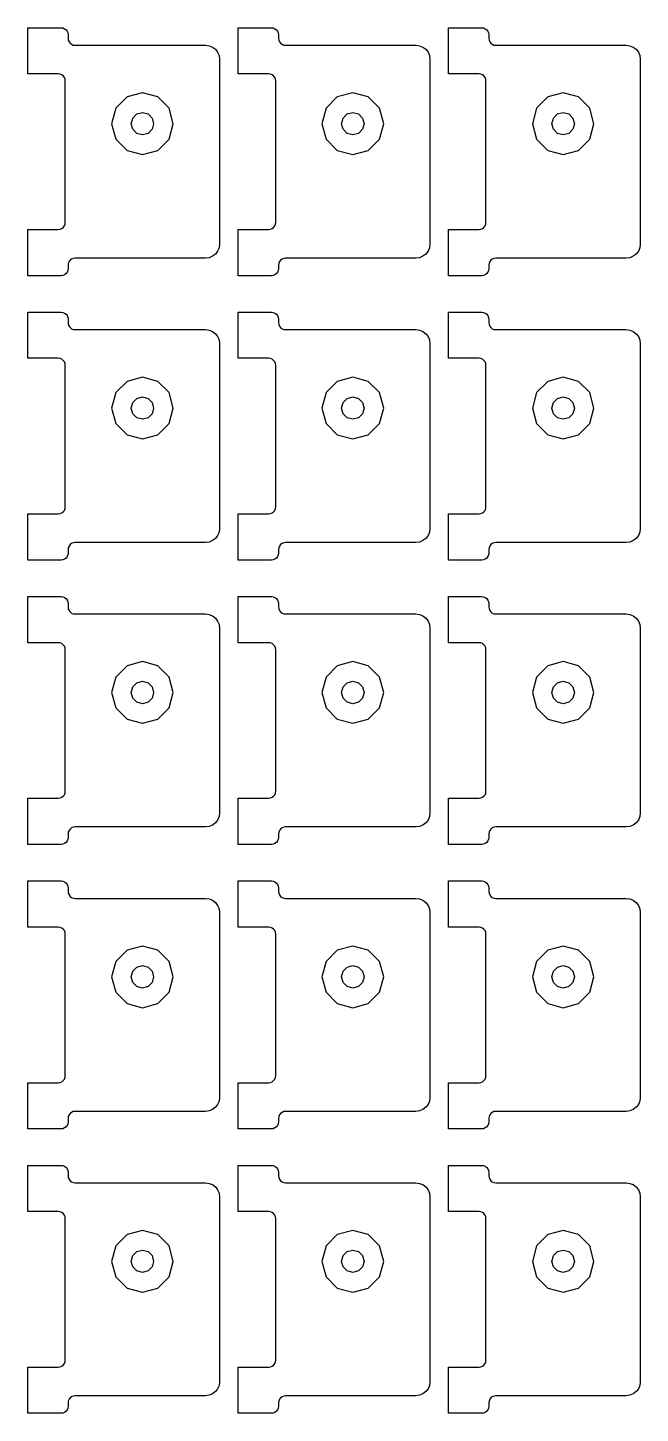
# Model space of a CAD drawing. Extents: x 11 to 212, y 11 to 212.
# Drawn here: x 95.24 to 100.38, y 61.2 to 72.84 of the extents above; entities that cross this region are included whole.
import ezdxf

# ---------------------------------------------------------------- set-up
doc = ezdxf.new("R2010")
doc.units = 0
doc.layers.add('G', color=7, linetype='continuous')

msp = doc.modelspace()

# ---------------------------------------------------------------- linework, layer by layer
at = {"layer": 'G'}
for points in [[(95.494, 71.141), (95.509, 71.143), (95.524, 71.149), (95.536, 71.158), (95.545, 71.171), (95.551, 71.185), (95.553, 71.2), (95.553, 72.388), (95.551, 72.403), (95.545, 72.418), (95.536, 72.43), (95.524, 72.439), (95.509, 72.445), (95.494, 72.447), (95.238, 72.447), (95.238, 72.835), (95.518, 72.835), (95.533, 72.833), (95.547, 72.827), (95.559, 72.818), (95.569, 72.806), (95.574, 72.792), (95.576, 72.776), (95.576, 72.747), (95.578, 72.732), (95.584, 72.718), (95.594, 72.705), (95.606, 72.696), (95.62, 72.69), (95.635, 72.688), (96.729, 72.688), (96.76, 72.684), (96.788, 72.672), (96.813, 72.654), (96.831, 72.629), (96.843, 72.601), (96.847, 72.571), (96.847, 71.018), (96.843, 70.987), (96.831, 70.959), (96.813, 70.934), (96.788, 70.916), (96.76, 70.904), (96.729, 70.9), (95.635, 70.9), (95.62, 70.898), (95.606, 70.892), (95.594, 70.883), (95.584, 70.871), (95.578, 70.856), (95.576, 70.841), (95.576, 70.812), (95.574, 70.797), (95.569, 70.782), (95.559, 70.77), (95.547, 70.761), (95.533, 70.755), (95.518, 70.753), (95.238, 70.753), (95.238, 71.141)], [(97.259, 71.141), (97.274, 71.143), (97.288, 71.149), (97.3, 71.158), (97.31, 71.171), (97.316, 71.185), (97.318, 71.2), (97.318, 72.388), (97.316, 72.403), (97.31, 72.418), (97.3, 72.43), (97.288, 72.439), (97.274, 72.445), (97.259, 72.447), (97.002, 72.447), (97.002, 72.835), (97.282, 72.835), (97.298, 72.833), (97.312, 72.827), (97.324, 72.818), (97.333, 72.806), (97.339, 72.792), (97.341, 72.776), (97.341, 72.747), (97.343, 72.732), (97.349, 72.718), (97.358, 72.705), (97.371, 72.696), (97.385, 72.69), (97.4, 72.688), (98.494, 72.688), (98.525, 72.684), (98.553, 72.672), (98.577, 72.654), (98.596, 72.629), (98.608, 72.601), (98.612, 72.571), (98.612, 71.018), (98.608, 70.987), (98.596, 70.959), (98.577, 70.934), (98.553, 70.916), (98.525, 70.904), (98.494, 70.9), (97.4, 70.9), (97.385, 70.898), (97.371, 70.892), (97.358, 70.883), (97.349, 70.871), (97.343, 70.856), (97.341, 70.841), (97.341, 70.812), (97.339, 70.797), (97.333, 70.782), (97.324, 70.77), (97.312, 70.761), (97.298, 70.755), (97.282, 70.753), (97.002, 70.753), (97.002, 71.141)], [(99.024, 71.141), (99.039, 71.143), (99.053, 71.149), (99.065, 71.158), (99.074, 71.171), (99.08, 71.185), (99.082, 71.2), (99.082, 72.388), (99.08, 72.403), (99.074, 72.418), (99.065, 72.43), (99.053, 72.439), (99.039, 72.445), (99.024, 72.447), (98.767, 72.447), (98.767, 72.835), (99.047, 72.835), (99.062, 72.833), (99.076, 72.827), (99.089, 72.818), (99.098, 72.806), (99.104, 72.792), (99.106, 72.776), (99.106, 72.747), (99.108, 72.732), (99.114, 72.718), (99.123, 72.705), (99.135, 72.696), (99.149, 72.69), (99.165, 72.688), (100.259, 72.688), (100.289, 72.684), (100.318, 72.672), (100.342, 72.654), (100.361, 72.629), (100.372, 72.601), (100.376, 72.571), (100.376, 71.018), (100.372, 70.987), (100.361, 70.959), (100.342, 70.934), (100.318, 70.916), (100.289, 70.904), (100.259, 70.9), (99.165, 70.9), (99.149, 70.898), (99.135, 70.892), (99.123, 70.883), (99.114, 70.871), (99.108, 70.856), (99.106, 70.841), (99.106, 70.812), (99.104, 70.797), (99.098, 70.782), (99.089, 70.77), (99.076, 70.761), (99.062, 70.755), (99.047, 70.753), (98.767, 70.753), (98.767, 71.141)], [(96.424, 71.9), (96.459, 72.029), (96.424, 72.159), (96.329, 72.254), (96.2, 72.288), (96.071, 72.254), (95.976, 72.159), (95.941, 72.029), (95.976, 71.9), (96.071, 71.805), (96.2, 71.771), (96.329, 71.805)], [(98.189, 71.9), (98.224, 72.029), (98.189, 72.159), (98.094, 72.254), (97.965, 72.288), (97.835, 72.254), (97.741, 72.159), (97.706, 72.029), (97.741, 71.9), (97.835, 71.805), (97.965, 71.771), (98.094, 71.805)], [(99.954, 71.9), (99.988, 72.029), (99.954, 72.159), (99.859, 72.254), (99.729, 72.288), (99.6, 72.254), (99.505, 72.159), (99.471, 72.029), (99.505, 71.9), (99.6, 71.805), (99.729, 71.771), (99.859, 71.805)], [(96.294, 72.029), (96.282, 71.982), (96.247, 71.948), (96.2, 71.935), (96.153, 71.948), (96.118, 71.982), (96.106, 72.029), (96.118, 72.076), (96.153, 72.111), (96.2, 72.124), (96.247, 72.111), (96.282, 72.076)], [(98.059, 72.029), (98.046, 71.982), (98.012, 71.948), (97.965, 71.935), (97.918, 71.948), (97.883, 71.982), (97.871, 72.029), (97.883, 72.076), (97.918, 72.111), (97.965, 72.124), (98.012, 72.111), (98.046, 72.076)], [(99.824, 72.029), (99.811, 71.982), (99.776, 71.948), (99.729, 71.935), (99.682, 71.948), (99.648, 71.982), (99.635, 72.029), (99.648, 72.076), (99.682, 72.111), (99.729, 72.124), (99.776, 72.111), (99.811, 72.076)], [(95.494, 68.753), (95.509, 68.755), (95.524, 68.761), (95.536, 68.77), (95.545, 68.782), (95.551, 68.797), (95.553, 68.812), (95.553, 70), (95.551, 70.015), (95.545, 70.029), (95.536, 70.042), (95.524, 70.051), (95.509, 70.057), (95.494, 70.059), (95.238, 70.059), (95.238, 70.447), (95.518, 70.447), (95.533, 70.445), (95.547, 70.439), (95.559, 70.43), (95.569, 70.418), (95.574, 70.403), (95.576, 70.388), (95.576, 70.359), (95.578, 70.344), (95.584, 70.329), (95.594, 70.317), (95.606, 70.308), (95.62, 70.302), (95.635, 70.3), (96.729, 70.3), (96.76, 70.296), (96.788, 70.284), (96.813, 70.266), (96.831, 70.241), (96.843, 70.213), (96.847, 70.182), (96.847, 68.629), (96.843, 68.599), (96.831, 68.571), (96.813, 68.546), (96.788, 68.528), (96.76, 68.516), (96.729, 68.512), (95.635, 68.512), (95.62, 68.51), (95.606, 68.504), (95.594, 68.495), (95.584, 68.482), (95.578, 68.468), (95.576, 68.453), (95.576, 68.424), (95.574, 68.408), (95.569, 68.394), (95.559, 68.382), (95.547, 68.373), (95.533, 68.367), (95.518, 68.365), (95.238, 68.365), (95.238, 68.753)], [(97.259, 68.753), (97.274, 68.755), (97.288, 68.761), (97.3, 68.77), (97.31, 68.782), (97.316, 68.797), (97.318, 68.812), (97.318, 70), (97.316, 70.015), (97.31, 70.029), (97.3, 70.042), (97.288, 70.051), (97.274, 70.057), (97.259, 70.059), (97.002, 70.059), (97.002, 70.447), (97.282, 70.447), (97.298, 70.445), (97.312, 70.439), (97.324, 70.43), (97.333, 70.418), (97.339, 70.403), (97.341, 70.388), (97.341, 70.359), (97.343, 70.344), (97.349, 70.329), (97.358, 70.317), (97.371, 70.308), (97.385, 70.302), (97.4, 70.3), (98.494, 70.3), (98.525, 70.296), (98.553, 70.284), (98.577, 70.266), (98.596, 70.241), (98.608, 70.213), (98.612, 70.182), (98.612, 68.629), (98.608, 68.599), (98.596, 68.571), (98.577, 68.546), (98.553, 68.528), (98.525, 68.516), (98.494, 68.512), (97.4, 68.512), (97.385, 68.51), (97.371, 68.504), (97.358, 68.495), (97.349, 68.482), (97.343, 68.468), (97.341, 68.453), (97.341, 68.424), (97.339, 68.408), (97.333, 68.394), (97.324, 68.382), (97.312, 68.373), (97.298, 68.367), (97.282, 68.365), (97.002, 68.365), (97.002, 68.753)], [(99.024, 68.753), (99.039, 68.755), (99.053, 68.761), (99.065, 68.77), (99.074, 68.782), (99.08, 68.797), (99.082, 68.812), (99.082, 70), (99.08, 70.015), (99.074, 70.029), (99.065, 70.042), (99.053, 70.051), (99.039, 70.057), (99.024, 70.059), (98.767, 70.059), (98.767, 70.447), (99.047, 70.447), (99.062, 70.445), (99.076, 70.439), (99.089, 70.43), (99.098, 70.418), (99.104, 70.403), (99.106, 70.388), (99.106, 70.359), (99.108, 70.344), (99.114, 70.329), (99.123, 70.317), (99.135, 70.308), (99.149, 70.302), (99.165, 70.3), (100.259, 70.3), (100.289, 70.296), (100.318, 70.284), (100.342, 70.266), (100.361, 70.241), (100.372, 70.213), (100.376, 70.182), (100.376, 68.629), (100.372, 68.599), (100.361, 68.571), (100.342, 68.546), (100.318, 68.528), (100.289, 68.516), (100.259, 68.512), (99.165, 68.512), (99.149, 68.51), (99.135, 68.504), (99.123, 68.495), (99.114, 68.482), (99.108, 68.468), (99.106, 68.453), (99.106, 68.424), (99.104, 68.408), (99.098, 68.394), (99.089, 68.382), (99.076, 68.373), (99.062, 68.367), (99.047, 68.365), (98.767, 68.365), (98.767, 68.753)], [(96.424, 69.512), (96.459, 69.641), (96.424, 69.771), (96.329, 69.865), (96.2, 69.9), (96.071, 69.865), (95.976, 69.771), (95.941, 69.641), (95.976, 69.512), (96.071, 69.417), (96.2, 69.382), (96.329, 69.417)], [(98.189, 69.512), (98.224, 69.641), (98.189, 69.771), (98.094, 69.865), (97.965, 69.9), (97.835, 69.865), (97.741, 69.771), (97.706, 69.641), (97.741, 69.512), (97.835, 69.417), (97.965, 69.382), (98.094, 69.417)], [(99.954, 69.512), (99.988, 69.641), (99.954, 69.771), (99.859, 69.865), (99.729, 69.9), (99.6, 69.865), (99.505, 69.771), (99.471, 69.641), (99.505, 69.512), (99.6, 69.417), (99.729, 69.382), (99.859, 69.417)], [(96.294, 69.641), (96.282, 69.594), (96.247, 69.56), (96.2, 69.547), (96.153, 69.56), (96.118, 69.594), (96.106, 69.641), (96.118, 69.688), (96.153, 69.723), (96.2, 69.735), (96.247, 69.723), (96.282, 69.688)], [(98.059, 69.641), (98.046, 69.594), (98.012, 69.56), (97.965, 69.547), (97.918, 69.56), (97.883, 69.594), (97.871, 69.641), (97.883, 69.688), (97.918, 69.723), (97.965, 69.735), (98.012, 69.723), (98.046, 69.688)], [(99.824, 69.641), (99.811, 69.594), (99.776, 69.56), (99.729, 69.547), (99.682, 69.56), (99.648, 69.594), (99.635, 69.641), (99.648, 69.688), (99.682, 69.723), (99.729, 69.735), (99.776, 69.723), (99.811, 69.688)], [(95.494, 66.365), (95.509, 66.367), (95.524, 66.373), (95.536, 66.382), (95.545, 66.394), (95.551, 66.408), (95.553, 66.424), (95.553, 67.612), (95.551, 67.627), (95.545, 67.641), (95.536, 67.653), (95.524, 67.663), (95.509, 67.669), (95.494, 67.671), (95.238, 67.671), (95.238, 68.059), (95.518, 68.059), (95.533, 68.057), (95.547, 68.051), (95.559, 68.042), (95.569, 68.029), (95.574, 68.015), (95.576, 68), (95.576, 67.971), (95.578, 67.955), (95.584, 67.941), (95.594, 67.929), (95.606, 67.92), (95.62, 67.914), (95.635, 67.912), (96.729, 67.912), (96.76, 67.908), (96.788, 67.896), (96.813, 67.877), (96.831, 67.853), (96.843, 67.825), (96.847, 67.794), (96.847, 66.241), (96.843, 66.211), (96.831, 66.182), (96.813, 66.158), (96.788, 66.139), (96.76, 66.128), (96.729, 66.124), (95.635, 66.124), (95.62, 66.122), (95.606, 66.116), (95.594, 66.106), (95.584, 66.094), (95.578, 66.08), (95.576, 66.065), (95.576, 66.035), (95.574, 66.02), (95.569, 66.006), (95.559, 65.994), (95.547, 65.984), (95.533, 65.978), (95.518, 65.976), (95.238, 65.976), (95.238, 66.365)], [(97.259, 66.365), (97.274, 66.367), (97.288, 66.373), (97.3, 66.382), (97.31, 66.394), (97.316, 66.408), (97.318, 66.424), (97.318, 67.612), (97.316, 67.627), (97.31, 67.641), (97.3, 67.653), (97.288, 67.663), (97.274, 67.669), (97.259, 67.671), (97.002, 67.671), (97.002, 68.059), (97.282, 68.059), (97.298, 68.057), (97.312, 68.051), (97.324, 68.042), (97.333, 68.029), (97.339, 68.015), (97.341, 68), (97.341, 67.971), (97.343, 67.955), (97.349, 67.941), (97.358, 67.929), (97.371, 67.92), (97.385, 67.914), (97.4, 67.912), (98.494, 67.912), (98.525, 67.908), (98.553, 67.896), (98.577, 67.877), (98.596, 67.853), (98.608, 67.825), (98.612, 67.794), (98.612, 66.241), (98.608, 66.211), (98.596, 66.182), (98.577, 66.158), (98.553, 66.139), (98.525, 66.128), (98.494, 66.124), (97.4, 66.124), (97.385, 66.122), (97.371, 66.116), (97.358, 66.106), (97.349, 66.094), (97.343, 66.08), (97.341, 66.065), (97.341, 66.035), (97.339, 66.02), (97.333, 66.006), (97.324, 65.994), (97.312, 65.984), (97.298, 65.978), (97.282, 65.976), (97.002, 65.976), (97.002, 66.365)], [(99.024, 66.365), (99.039, 66.367), (99.053, 66.373), (99.065, 66.382), (99.074, 66.394), (99.08, 66.408), (99.082, 66.424), (99.082, 67.612), (99.08, 67.627), (99.074, 67.641), (99.065, 67.653), (99.053, 67.663), (99.039, 67.669), (99.024, 67.671), (98.767, 67.671), (98.767, 68.059), (99.047, 68.059), (99.062, 68.057), (99.076, 68.051), (99.089, 68.042), (99.098, 68.029), (99.104, 68.015), (99.106, 68), (99.106, 67.971), (99.108, 67.955), (99.114, 67.941), (99.123, 67.929), (99.135, 67.92), (99.149, 67.914), (99.165, 67.912), (100.259, 67.912), (100.289, 67.908), (100.318, 67.896), (100.342, 67.877), (100.361, 67.853), (100.372, 67.825), (100.376, 67.794), (100.376, 66.241), (100.372, 66.211), (100.361, 66.182), (100.342, 66.158), (100.318, 66.139), (100.289, 66.128), (100.259, 66.124), (99.165, 66.124), (99.149, 66.122), (99.135, 66.116), (99.123, 66.106), (99.114, 66.094), (99.108, 66.08), (99.106, 66.065), (99.106, 66.035), (99.104, 66.02), (99.098, 66.006), (99.089, 65.994), (99.076, 65.984), (99.062, 65.978), (99.047, 65.976), (98.767, 65.976), (98.767, 66.365)], [(96.424, 67.124), (96.459, 67.253), (96.424, 67.382), (96.329, 67.477), (96.2, 67.512), (96.071, 67.477), (95.976, 67.382), (95.941, 67.253), (95.976, 67.124), (96.071, 67.029), (96.2, 66.994), (96.329, 67.029)], [(98.189, 67.124), (98.224, 67.253), (98.189, 67.382), (98.094, 67.477), (97.965, 67.512), (97.835, 67.477), (97.741, 67.382), (97.706, 67.253), (97.741, 67.124), (97.835, 67.029), (97.965, 66.994), (98.094, 67.029)], [(99.954, 67.124), (99.988, 67.253), (99.954, 67.382), (99.859, 67.477), (99.729, 67.512), (99.6, 67.477), (99.505, 67.382), (99.471, 67.253), (99.505, 67.124), (99.6, 67.029), (99.729, 66.994), (99.859, 67.029)], [(96.294, 67.253), (96.282, 67.206), (96.247, 67.171), (96.2, 67.159), (96.153, 67.171), (96.118, 67.206), (96.106, 67.253), (96.118, 67.3), (96.153, 67.334), (96.2, 67.347), (96.247, 67.334), (96.282, 67.3)], [(98.059, 67.253), (98.046, 67.206), (98.012, 67.171), (97.965, 67.159), (97.918, 67.171), (97.883, 67.206), (97.871, 67.253), (97.883, 67.3), (97.918, 67.334), (97.965, 67.347), (98.012, 67.334), (98.046, 67.3)], [(99.824, 67.253), (99.811, 67.206), (99.776, 67.171), (99.729, 67.159), (99.682, 67.171), (99.648, 67.206), (99.635, 67.253), (99.648, 67.3), (99.682, 67.334), (99.729, 67.347), (99.776, 67.334), (99.811, 67.3)], [(95.494, 63.976), (95.509, 63.978), (95.524, 63.984), (95.536, 63.994), (95.545, 64.006), (95.551, 64.02), (95.553, 64.035), (95.553, 65.224), (95.551, 65.239), (95.545, 65.253), (95.536, 65.265), (95.524, 65.274), (95.509, 65.28), (95.494, 65.282), (95.238, 65.282), (95.238, 65.671), (95.518, 65.671), (95.533, 65.669), (95.547, 65.663), (95.559, 65.653), (95.569, 65.641), (95.574, 65.627), (95.576, 65.612), (95.576, 65.582), (95.578, 65.567), (95.584, 65.553), (95.594, 65.541), (95.606, 65.531), (95.62, 65.526), (95.635, 65.524), (96.729, 65.524), (96.76, 65.52), (96.788, 65.508), (96.813, 65.489), (96.831, 65.465), (96.843, 65.436), (96.847, 65.406), (96.847, 63.853), (96.843, 63.822), (96.831, 63.794), (96.813, 63.77), (96.788, 63.751), (96.76, 63.739), (96.729, 63.735), (95.635, 63.735), (95.62, 63.733), (95.606, 63.727), (95.594, 63.718), (95.584, 63.706), (95.578, 63.692), (95.576, 63.676), (95.576, 63.647), (95.574, 63.632), (95.569, 63.618), (95.559, 63.605), (95.547, 63.596), (95.533, 63.59), (95.518, 63.588), (95.238, 63.588), (95.238, 63.976)], [(97.259, 63.976), (97.274, 63.978), (97.288, 63.984), (97.3, 63.994), (97.31, 64.006), (97.316, 64.02), (97.318, 64.035), (97.318, 65.224), (97.316, 65.239), (97.31, 65.253), (97.3, 65.265), (97.288, 65.274), (97.274, 65.28), (97.259, 65.282), (97.002, 65.282), (97.002, 65.671), (97.282, 65.671), (97.298, 65.669), (97.312, 65.663), (97.324, 65.653), (97.333, 65.641), (97.339, 65.627), (97.341, 65.612), (97.341, 65.582), (97.343, 65.567), (97.349, 65.553), (97.358, 65.541), (97.371, 65.531), (97.385, 65.526), (97.4, 65.524), (98.494, 65.524), (98.525, 65.52), (98.553, 65.508), (98.577, 65.489), (98.596, 65.465), (98.608, 65.436), (98.612, 65.406), (98.612, 63.853), (98.608, 63.822), (98.596, 63.794), (98.577, 63.77), (98.553, 63.751), (98.525, 63.739), (98.494, 63.735), (97.4, 63.735), (97.385, 63.733), (97.371, 63.727), (97.358, 63.718), (97.349, 63.706), (97.343, 63.692), (97.341, 63.676), (97.341, 63.647), (97.339, 63.632), (97.333, 63.618), (97.324, 63.605), (97.312, 63.596), (97.298, 63.59), (97.282, 63.588), (97.002, 63.588), (97.002, 63.976)], [(99.024, 63.976), (99.039, 63.978), (99.053, 63.984), (99.065, 63.994), (99.074, 64.006), (99.08, 64.02), (99.082, 64.035), (99.082, 65.224), (99.08, 65.239), (99.074, 65.253), (99.065, 65.265), (99.053, 65.274), (99.039, 65.28), (99.024, 65.282), (98.767, 65.282), (98.767, 65.671), (99.047, 65.671), (99.062, 65.669), (99.076, 65.663), (99.089, 65.653), (99.098, 65.641), (99.104, 65.627), (99.106, 65.612), (99.106, 65.582), (99.108, 65.567), (99.114, 65.553), (99.123, 65.541), (99.135, 65.531), (99.149, 65.526), (99.165, 65.524), (100.259, 65.524), (100.289, 65.52), (100.318, 65.508), (100.342, 65.489), (100.361, 65.465), (100.372, 65.436), (100.376, 65.406), (100.376, 63.853), (100.372, 63.822), (100.361, 63.794), (100.342, 63.77), (100.318, 63.751), (100.289, 63.739), (100.259, 63.735), (99.165, 63.735), (99.149, 63.733), (99.135, 63.727), (99.123, 63.718), (99.114, 63.706), (99.108, 63.692), (99.106, 63.676), (99.106, 63.647), (99.104, 63.632), (99.098, 63.618), (99.089, 63.605), (99.076, 63.596), (99.062, 63.59), (99.047, 63.588), (98.767, 63.588), (98.767, 63.976)], [(96.424, 64.735), (96.459, 64.865), (96.424, 64.994), (96.329, 65.089), (96.2, 65.124), (96.071, 65.089), (95.976, 64.994), (95.941, 64.865), (95.976, 64.735), (96.071, 64.641), (96.2, 64.606), (96.329, 64.641)], [(98.189, 64.735), (98.224, 64.865), (98.189, 64.994), (98.094, 65.089), (97.965, 65.124), (97.835, 65.089), (97.741, 64.994), (97.706, 64.865), (97.741, 64.735), (97.835, 64.641), (97.965, 64.606), (98.094, 64.641)], [(99.954, 64.735), (99.988, 64.865), (99.954, 64.994), (99.859, 65.089), (99.729, 65.124), (99.6, 65.089), (99.505, 64.994), (99.471, 64.865), (99.505, 64.735), (99.6, 64.641), (99.729, 64.606), (99.859, 64.641)], [(96.294, 64.865), (96.282, 64.818), (96.247, 64.783), (96.2, 64.771), (96.153, 64.783), (96.118, 64.818), (96.106, 64.865), (96.118, 64.912), (96.153, 64.946), (96.2, 64.959), (96.247, 64.946), (96.282, 64.912)], [(98.059, 64.865), (98.046, 64.818), (98.012, 64.783), (97.965, 64.771), (97.918, 64.783), (97.883, 64.818), (97.871, 64.865), (97.883, 64.912), (97.918, 64.946), (97.965, 64.959), (98.012, 64.946), (98.046, 64.912)], [(99.824, 64.865), (99.811, 64.818), (99.776, 64.783), (99.729, 64.771), (99.682, 64.783), (99.648, 64.818), (99.635, 64.865), (99.648, 64.912), (99.682, 64.946), (99.729, 64.959), (99.776, 64.946), (99.811, 64.912)], [(95.494, 61.588), (95.509, 61.59), (95.524, 61.596), (95.536, 61.605), (95.545, 61.618), (95.551, 61.632), (95.553, 61.647), (95.553, 62.835), (95.551, 62.851), (95.545, 62.865), (95.536, 62.877), (95.524, 62.886), (95.509, 62.892), (95.494, 62.894), (95.238, 62.894), (95.238, 63.282), (95.518, 63.282), (95.533, 63.28), (95.547, 63.274), (95.559, 63.265), (95.569, 63.253), (95.574, 63.239), (95.576, 63.224), (95.576, 63.194), (95.578, 63.179), (95.584, 63.165), (95.594, 63.153), (95.606, 63.143), (95.62, 63.137), (95.635, 63.135), (96.729, 63.135), (96.76, 63.131), (96.788, 63.12), (96.813, 63.101), (96.831, 63.076), (96.843, 63.048), (96.847, 63.018), (96.847, 61.465), (96.843, 61.434), (96.831, 61.406), (96.813, 61.382), (96.788, 61.363), (96.76, 61.351), (96.729, 61.347), (95.635, 61.347), (95.62, 61.345), (95.606, 61.339), (95.594, 61.33), (95.584, 61.318), (95.578, 61.303), (95.576, 61.288), (95.576, 61.259), (95.574, 61.244), (95.569, 61.229), (95.559, 61.217), (95.547, 61.208), (95.533, 61.202), (95.518, 61.2), (95.238, 61.2), (95.238, 61.588)], [(97.259, 61.588), (97.274, 61.59), (97.288, 61.596), (97.3, 61.605), (97.31, 61.618), (97.316, 61.632), (97.318, 61.647), (97.318, 62.835), (97.316, 62.851), (97.31, 62.865), (97.3, 62.877), (97.288, 62.886), (97.274, 62.892), (97.259, 62.894), (97.002, 62.894), (97.002, 63.282), (97.282, 63.282), (97.298, 63.28), (97.312, 63.274), (97.324, 63.265), (97.333, 63.253), (97.339, 63.239), (97.341, 63.224), (97.341, 63.194), (97.343, 63.179), (97.349, 63.165), (97.358, 63.153), (97.371, 63.143), (97.385, 63.137), (97.4, 63.135), (98.494, 63.135), (98.525, 63.131), (98.553, 63.12), (98.577, 63.101), (98.596, 63.076), (98.608, 63.048), (98.612, 63.018), (98.612, 61.465), (98.608, 61.434), (98.596, 61.406), (98.577, 61.382), (98.553, 61.363), (98.525, 61.351), (98.494, 61.347), (97.4, 61.347), (97.385, 61.345), (97.371, 61.339), (97.358, 61.33), (97.349, 61.318), (97.343, 61.303), (97.341, 61.288), (97.341, 61.259), (97.339, 61.244), (97.333, 61.229), (97.324, 61.217), (97.312, 61.208), (97.298, 61.202), (97.282, 61.2), (97.002, 61.2), (97.002, 61.588)], [(99.024, 61.588), (99.039, 61.59), (99.053, 61.596), (99.065, 61.605), (99.074, 61.618), (99.08, 61.632), (99.082, 61.647), (99.082, 62.835), (99.08, 62.851), (99.074, 62.865), (99.065, 62.877), (99.053, 62.886), (99.039, 62.892), (99.024, 62.894), (98.767, 62.894), (98.767, 63.282), (99.047, 63.282), (99.062, 63.28), (99.076, 63.274), (99.089, 63.265), (99.098, 63.253), (99.104, 63.239), (99.106, 63.224), (99.106, 63.194), (99.108, 63.179), (99.114, 63.165), (99.123, 63.153), (99.135, 63.143), (99.149, 63.137), (99.165, 63.135), (100.259, 63.135), (100.289, 63.131), (100.318, 63.12), (100.342, 63.101), (100.361, 63.076), (100.372, 63.048), (100.376, 63.018), (100.376, 61.465), (100.372, 61.434), (100.361, 61.406), (100.342, 61.382), (100.318, 61.363), (100.289, 61.351), (100.259, 61.347), (99.165, 61.347), (99.149, 61.345), (99.135, 61.339), (99.123, 61.33), (99.114, 61.318), (99.108, 61.303), (99.106, 61.288), (99.106, 61.259), (99.104, 61.244), (99.098, 61.229), (99.089, 61.217), (99.076, 61.208), (99.062, 61.202), (99.047, 61.2), (98.767, 61.2), (98.767, 61.588)], [(96.424, 62.347), (96.459, 62.476), (96.424, 62.606), (96.329, 62.701), (96.2, 62.735), (96.071, 62.701), (95.976, 62.606), (95.941, 62.476), (95.976, 62.347), (96.071, 62.252), (96.2, 62.218), (96.329, 62.252)], [(98.189, 62.347), (98.224, 62.476), (98.189, 62.606), (98.094, 62.701), (97.965, 62.735), (97.835, 62.701), (97.741, 62.606), (97.706, 62.476), (97.741, 62.347), (97.835, 62.252), (97.965, 62.218), (98.094, 62.252)], [(99.954, 62.347), (99.988, 62.476), (99.954, 62.606), (99.859, 62.701), (99.729, 62.735), (99.6, 62.701), (99.505, 62.606), (99.471, 62.476), (99.505, 62.347), (99.6, 62.252), (99.729, 62.218), (99.859, 62.252)], [(96.294, 62.476), (96.282, 62.429), (96.247, 62.395), (96.2, 62.382), (96.153, 62.395), (96.118, 62.429), (96.106, 62.476), (96.118, 62.524), (96.153, 62.558), (96.2, 62.571), (96.247, 62.558), (96.282, 62.524)], [(98.059, 62.476), (98.046, 62.429), (98.012, 62.395), (97.965, 62.382), (97.918, 62.395), (97.883, 62.429), (97.871, 62.476), (97.883, 62.524), (97.918, 62.558), (97.965, 62.571), (98.012, 62.558), (98.046, 62.524)], [(99.824, 62.476), (99.811, 62.429), (99.776, 62.395), (99.729, 62.382), (99.682, 62.395), (99.648, 62.429), (99.635, 62.476), (99.648, 62.524), (99.682, 62.558), (99.729, 62.571), (99.776, 62.558), (99.811, 62.524)]]:
    msp.add_lwpolyline(points, close=True, dxfattribs=at)

doc.saveas('drawing.dxf')
